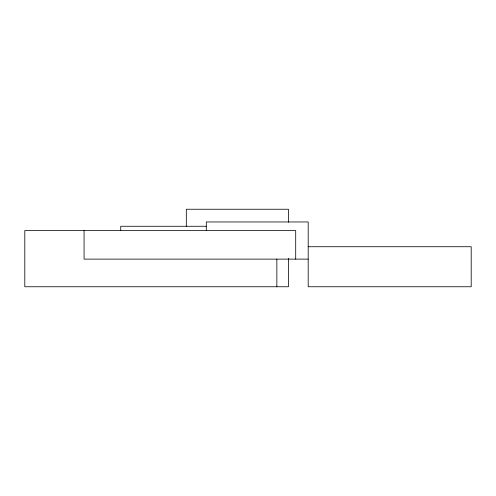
<?xml version="1.0" encoding="UTF-8"?>
<svg xmlns="http://www.w3.org/2000/svg" width="496" height="496" viewBox="0 0 496 496"><rect width="100%" height="100%" fill="white"/><g stroke="black" fill="none" stroke-linecap="round" stroke-linejoin="round"><path stroke-width="0.74" d="M206.299 226.263L120.726 226.263L120.726 230.572M308.196 246.729L471.2 246.729L471.2 286.756L308.196 286.756L308.196 221.954L206.299 221.954L206.299 230.572M308.196 259.117L84.066 259.117L84.066 230.572M295.703 259.117L295.703 230.572L24.8 230.572L24.8 286.756L288.449 286.756L288.449 258.36M288.449 222.289L288.449 209.244L186.316 209.244L186.316 226.263M276.855 259.117L276.855 286.756"/></g></svg>
